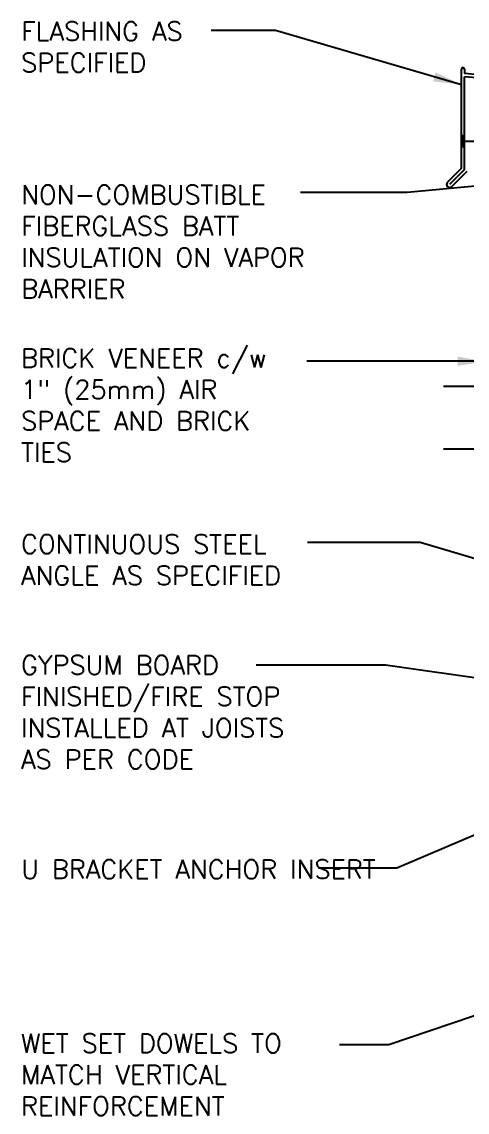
# Model space of a CAD drawing. Header units: inches. Extents: x 85 to 175, y 207.7 to 280.6.
# Drawn here: x 85.02 to 102.74, y 237.18 to 280.59 of the extents above; entities that cross this region are included whole.
import ezdxf

# ---------------------------------------------------------------- set-up
doc = ezdxf.new("R2010")
doc.units = ezdxf.units.IN
doc.header["$LTSCALE"] = 0.5
doc.header["$MEASUREMENT"] = 0
for name, color, linetype in [('HATCH', 12, 'Continuous'), ('LINE9', 9, 'Continuous'), ('TEXT', 4, 'Continuous')]:
    doc.layers.add(name, color=color, linetype=linetype)
doc.styles.add('DIM', font='romans.shx', dxfattribs={"width": 0.7})
doc.styles.add('ROMANS', font='romans.shx', dxfattribs={"height": 1.125})
doc.dimstyles.new('ext_12', dxfattribs={"dimscale": 12, "dimtxt": 0.09375, "dimasz": 0.09375, "dimexe": 0.09375, "dimexo": 0.0625, "dimgap": 0.0625, "dimtad": 1, "dimdec": 1, "dimzin": 3, "dimdsep": 46, "dimlunit": 4, "dimtxsty": 'DIM', "dimcen": 0.09, "dimdle": 0.09375, "dimclrt": 4, "dimadec": 0, "dimazin": 0, "dimtfac": 1, "dimtdec": 1, "dimtmove": 2, "dimatfit": 3, "dimfxl": 1, "dimfrac": 2, "dimtolj": 1, "dimtzin": 0, "dimarcsym": 0})

msp = doc.modelspace()

# ---------------------------------------------------------------- linework, layer by layer
at = {"layer": 'HATCH'}
for p, q in [((102.519, 274.769), (102.519, 278.705)), ((102.644, 278.705), (102.644, 278.529)), ((119.61, 277.044), (102.644, 278.529)), ((102.644, 274.717), (102.644, 278.403)), ((104.909, 278.205), (102.644, 278.403)), ((102.519, 274.769), (101.95, 274.2)), ((102.644, 274.717), (102.038, 274.112)), ((102.732, 274.628), (102.127, 274.023))]:
    msp.add_line(p, q, dxfattribs=at)
for centre, radius, start, end in [((102.581, 278.705), 0.0625, 0, 180), ((102.054, 274.127), 0.127, 144.7902, 305.2098)]:
    msp.add_arc(centre, radius, start, end, dxfattribs=at)
at = {"layer": 'LINE9'}
for p, q in [((102.575, 275.842), (102.575, 276.092)), ((102.575, 275.842), (104.421, 275.842)), ((102.575, 275.842), (102.575, 275.592)), ((101.796, 266.085), (110.157, 266.085)), ((101.796, 263.585), (110.157, 263.585))]:
    msp.add_line(p, q, dxfattribs=at)

# ---------------------------------------------------------------- texts
at = {"layer": 'TEXT', "char_height": 0.75, "style": 'ROMANS'}
for s, insert, width, attachment_point in [('FLASHING AS \\PSPECIFIED', (84.993, 280.592), 8.7776, 1), ('NON-COMBUSTIBLE\\PFIBERGLASS BATT INSULATION ON VAPOR BARRIER', (84.993, 274.087), 12.44051, 1), ('BRICK VENEER c/w^I\\P1" (25mm) AIR SPACE AND BRICK TIES', (84.987, 267.578), 12.44051, 1), ('CONTINUOUS STEEL ANGLE AS SPECIFIED', (84.987, 259.172), 12.4225, 4), ('\\A1;{\\C4;GYPSUM BOARD FINISHED/FIRE STOP INSTALLED AT JOISTS AS PER CODE}', (84.987, 255.356), 12.44051, 1), ('U BRACKET ANCHOR INSERT', (84.992, 247.227), 13.68504, 1), ('\\A1;{\\C4;WET SET DOWELS TO MATCH VERTICAL REINFORCEMENT BETWEEN POUR OR AS SPECIFIED}', (84.987, 240.297), 12.44051, 1)]:
    msp.add_mtext(s, dxfattribs=dict(at, insert=insert, width=width, attachment_point=attachment_point))

# ---------------------------------------------------------------- leaders
at = {"layer": 'TEXT'}
for points, override in [([(102.519, 278.088), (95.116, 280.24), (92.555, 280.24)], {"dimgap": 0.0625, "dimtad": 0}), ([(112.1, 274.908), (100.352, 273.792), (96.112, 273.792)], {"dimtad": 0}), ([(118.519, 254.585), (100.874, 259.864), (96.392, 259.864)], {"dimtad": 0}), ([(117.401, 252.403), (99.495, 254.979), (94.347, 254.979)], {"dimgap": 0.0625, "dimtad": 0}), ([(110.259, 251.311), (99.947, 246.892), (96.829, 246.892)], {"dimgap": 0.0625, "dimtad": 0}), ([(111.871, 244.006), (99.625, 239.867), (97.657, 239.867)], {"dimgap": 0.0625, "dimtad": 0})]:
    msp.add_leader(points, dimstyle='ext_12', override=override, dxfattribs=at)
at = {"layer": 'TEXT', "color": 4}
msp.add_leader([(103.485, 267.076), (96.362, 267.076)], dimstyle='ext_12', override={"dimgap": 0.0625, "dimtad": 0}, dxfattribs=at)

doc.saveas('drawing.dxf')
